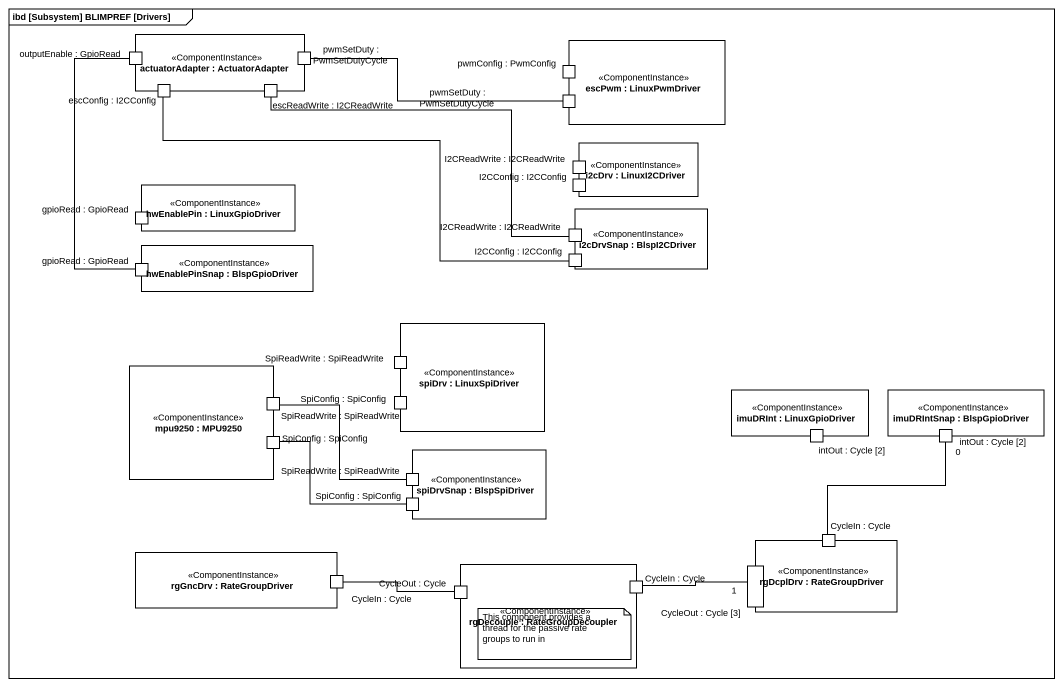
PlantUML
@startuml
mainframe ibd [Subsystem] BLIMPREF [Drivers]
rectangle "actuatorAdapter : ActuatorAdapter" as actuatorAdapter <<ComponentInstance>> {
  port "outputEnable : GpioRead" as outputEnable_GpioRead
  port "pwmSetDuty : PwmSetDutyCycle" as pwmSetDuty_PwmSetDutyCycle
  port "escConfig : I2CConfig" as escConfig_I2CConfig
  port "escReadWrite : I2CReadWrite" as escReadWrite_I2CReadWrite
}
rectangle "escPwm : LinuxPwmDriver" as escPwm <<ComponentInstance>> {
  port "pwmConfig : PwmConfig" as pwmConfig_PwmConfig
  port "pwmSetDuty : PwmSetDutyCycle" as pwmSetDuty_PwmSetDutyCycle_2
}
rectangle "i2cDrv : LinuxI2CDriver" as i2cDrv <<ComponentInstance>> {
  port "I2CReadWrite : I2CReadWrite" as I2CReadWrite_I2CReadWrite
  port "I2CConfig : I2CConfig" as I2CConfig_I2CConfig
}
rectangle "hwEnablePin : LinuxGpioDriver" as hwEnablePin <<ComponentInstance>> {
  port "gpioRead : GpioRead" as gpioRead_GpioRead
}
rectangle "i2cDrvSnap : BlspI2CDriver" as i2cDrvSnap <<ComponentInstance>> {
  port "I2CReadWrite : I2CReadWrite" as I2CReadWrite_I2CReadWrite_2
  port "I2CConfig : I2CConfig" as I2CConfig_I2CConfig_2
}
rectangle "hwEnablePinSnap : BlspGpioDriver" as hwEnablePinSnap <<ComponentInstance>> {
  port "gpioRead : GpioRead" as gpioRead_GpioRead_2
}
rectangle "spiDrv : LinuxSpiDriver" as spiDrv <<ComponentInstance>> {
  port "SpiReadWrite : SpiReadWrite" as SpiReadWrite_SpiReadWrite
  port "SpiConfig : SpiConfig" as SpiConfig_SpiConfig
}
rectangle "mpu9250 : MPU9250" as mpu9250 <<ComponentInstance>> {
  port "SpiReadWrite : SpiReadWrite" as SpiReadWrite_SpiReadWrite_2
  port "SpiConfig : SpiConfig" as SpiConfig_SpiConfig_2
}
rectangle "imuDRInt : LinuxGpioDriver" as imuDRInt <<ComponentInstance>> {
  port "intOut : Cycle [2]" as intOut_Cycle_2
}
rectangle "imuDRIntSnap : BlspGpioDriver" as imuDRIntSnap <<ComponentInstance>> {
  port "intOut : Cycle [2]" as intOut_Cycle_2_2
}
rectangle "spiDrvSnap : BlspSpiDriver" as spiDrvSnap <<ComponentInstance>> {
  port "SpiReadWrite : SpiReadWrite" as SpiReadWrite_SpiReadWrite_3
  port "SpiConfig : SpiConfig" as SpiConfig_SpiConfig_3
}
rectangle "rgGncDrv : RateGroupDriver" as rgGncDrv <<ComponentInstance>> {
  port "CycleIn : Cycle" as CycleIn_Cycle_2
}
rectangle "rgDcplDrv : RateGroupDriver" as rgDcplDrv <<ComponentInstance>> {
  port "CycleIn : Cycle" as CycleIn_Cycle
  port "CycleOut : Cycle [3]" as CycleOut_Cycle_3
}
rectangle "rgDecouple : RateGroupDecoupler" as rgDecouple <<ComponentInstance>> {
  port "CycleOut : Cycle" as CycleOut_Cycle
  port "CycleIn : Cycle" as CycleIn_Cycle_3
}
pwmSetDuty_PwmSetDutyCycle -right- pwmSetDuty_PwmSetDutyCycle_2
escConfig_I2CConfig -right- I2CConfig_I2CConfig_2
I2CReadWrite_I2CReadWrite_2 -left- escReadWrite_I2CReadWrite
gpioRead_GpioRead_2 -up- outputEnable_GpioRead
SpiConfig_SpiConfig_2 -right- SpiConfig_SpiConfig_3
intOut_Cycle_2_2 "0" -- CycleIn_Cycle
SpiReadWrite_SpiReadWrite_3 -left- SpiReadWrite_SpiReadWrite_2
CycleOut_Cycle -left- CycleIn_Cycle_2
CycleOut_Cycle_3 "1" -left- CycleIn_Cycle_3
note as N1
  This component provides a thread for the passive rate groups to run in
end note
@enduml
